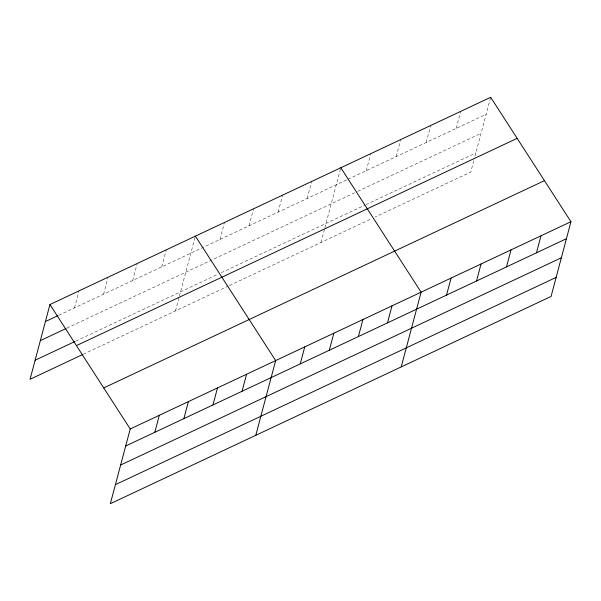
<?xml version="1.0" encoding="UTF-8"?>
<svg xmlns="http://www.w3.org/2000/svg" width="601" height="601" viewBox="0 0 601 601"><rect width="100%" height="100%" fill="white"/><g stroke="black" fill="none" stroke-linecap="round" stroke-linejoin="round"><path stroke-width="0.45" stroke-dasharray="3 2.25" d="M74.494 307.885L79.024 290.869M103.582 294.205L108.112 277.189M132.671 280.524L137.201 263.508M161.759 266.844L166.289 249.836M175.492 310.89L179.173 297.037M179.406 296.173L195.378 236.155M219.936 239.491L224.466 222.475M249.024 225.811L253.554 208.795M278.113 212.13L282.643 195.115M307.201 198.45L311.724 181.434M320.926 242.496L324.615 228.643M324.848 227.779L340.812 167.754M366.257 170.676L370.787 153.661M396.224 156.583L400.754 139.567M426.199 142.49L430.722 125.474M456.167 128.396L460.689 111.38M473.768 160.775L470.778 172.029L375.039 217.051M474.925 156.44L490.664 97.287M58.71 315.307L347.108 179.684M347.941 179.293L486.134 114.303M66.936 328.108L357.024 191.681M357.858 191.291L481.063 133.354M75.839 341.09L217.96 274.259M221.281 272.689L365.123 205.046M365.956 204.656L475.842 152.977M83.239 354.274L228.68 285.881M229.507 285.49L371.711 218.614"/><path stroke-width="0.9" d="M49.936 304.549L130.222 428.971L110.336 503.713L551.064 296.451L570.95 221.709L490.664 97.287L49.936 304.549L30.05 379.291L82.405 354.665M154.788 432.307L159.31 415.291M183.876 418.627L188.398 401.611M212.964 404.946L217.487 387.938M242.045 391.266L246.575 374.258M255.778 435.312L275.664 360.577L195.378 236.155M300.222 363.913L304.752 346.897M329.31 350.233L333.84 333.217M358.399 336.552L362.929 319.537M387.487 322.872L392.017 305.856M401.22 366.918L421.106 292.184L340.812 167.754M446.543 295.099L451.073 278.09M476.518 281.005L481.04 263.997M506.485 266.912L511.008 249.903M536.453 252.818L540.983 235.81M45.413 321.565L57.876 315.698M40.342 340.609L66.102 328.499M35.121 360.239L75.012 341.481M76.432 345.605L517.16 138.35M103.733 387.915L544.453 180.653M130.222 428.971L570.95 221.709M125.699 445.987L566.42 238.725M120.628 465.031L561.357 257.776M115.407 484.661L556.135 277.399"/></g></svg>
